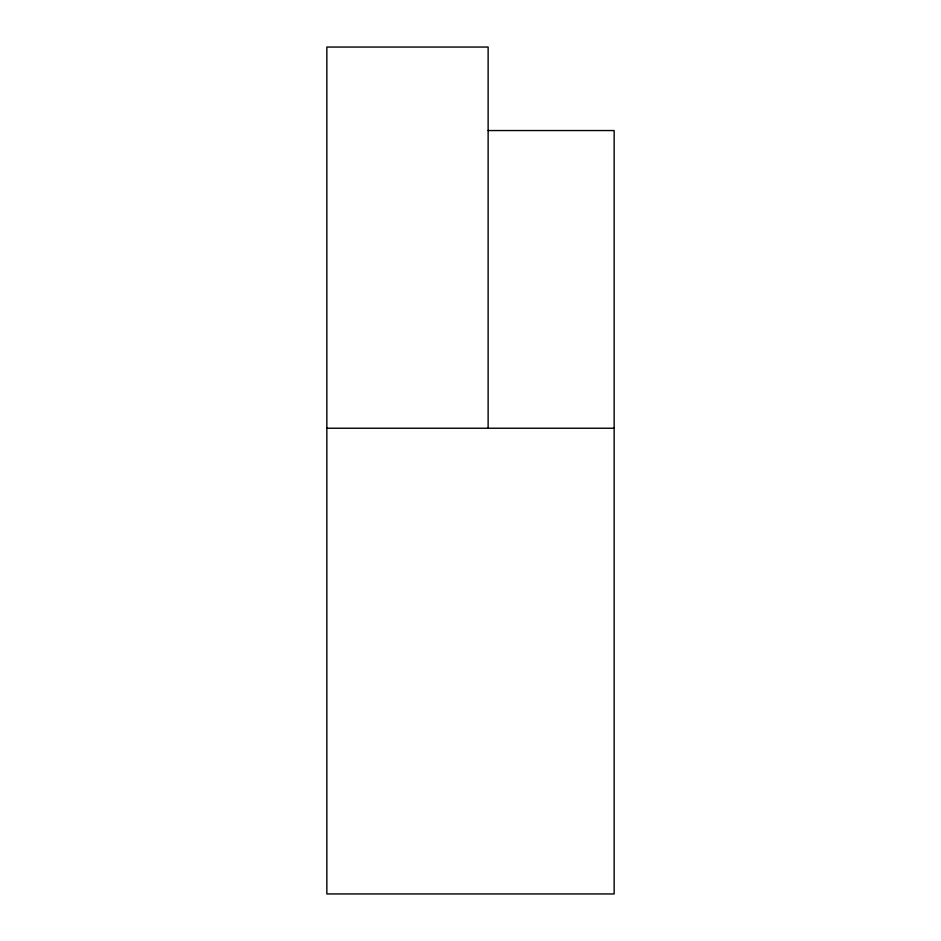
<?xml version="1.0" encoding="UTF-8"?>
<svg xmlns="http://www.w3.org/2000/svg" width="941" height="941" viewBox="0 0 941 941"><rect width="100%" height="100%" fill="white"/><g stroke="black" fill="none" stroke-linecap="round" stroke-linejoin="round"><path stroke-width="1.41" d="M488.132 130.552L614.155 130.552L614.155 893.95L326.845 893.95L326.845 47.05L488.132 47.05L488.132 428.237M326.845 428.237L614.155 428.237"/></g></svg>
